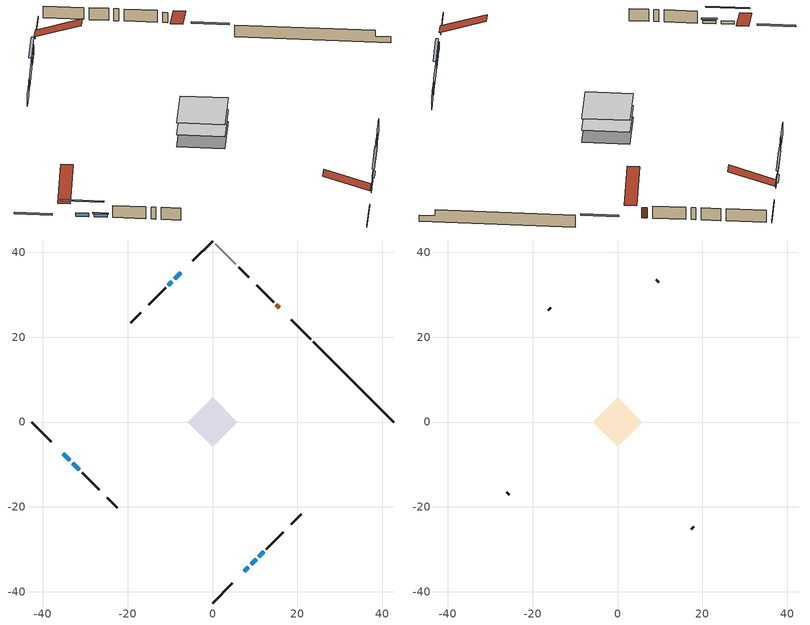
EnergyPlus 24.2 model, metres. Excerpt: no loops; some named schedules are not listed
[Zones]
conditioned space
 floor adiabatic (AdiabaticFloorConstruction): -5.83,0 0,5.83 5.83,0 0,-5.83 z1.37
 floor foundation (Slab1 construction): -5.83,0 0,5.83 5.83,0 0,-5.83 z-1.07
 wall outside (RimJoist1 construction): 0,-42.65 4.62,-38.03 / -42.65,0 -38.03,-4.62 / 0,42.65 -4.62,38.03 / 23.14,19.52 18.52,24.14 z1.37:1.67
 wall outside (AdiabaticWallConstruction 1): 15.71,26.94 15.08,27.58 z1.37:3.4
 wall outside (AdiabaticWallConstruction): 7.43,-35.23 8.47,-34.19 z1.37:2.59; -35.23,-7.43 -33.64,-9.01 / -32.99,-9.67 -31.4,-11.25 / -9.59,33.06 -10.39,32.27 / 10.91,-31.74 12.04,-30.61 z1.37:2.03; -7.43,35.23 -8.94,33.72 z1.37:2.49; 9.12,-33.53 10.26,-32.4 z1.37:2.82
 wall outside (Wall1 construction): 12.7,-29.95 16.71,-25.94 / -30.75,-11.91 -26.74,-15.92 / -11.04,31.61 -15.05,27.6 / 14.42,28.23 10.41,32.24 z1.37:3.81
 wall outside (Wall3 construction): 18.59,-24.06 20.95,-21.7 / -24.86,-17.8 -22.5,-20.16 / -16.94,25.72 -19.29,23.36 / 8.53,34.13 6.17,36.48 z1.37:3.81
 wall foundation (FoundationWall1 construction): 23.8,18.86,-1.07 23.8,18.86,1.37 40.77,1.89,1.37 40.77,1.89,0.14 42.65,0,0.14 42.65,0,-1.07
 wall adiabatic (Wall4 construction): 5.51,37.14 0.66,42 z1.37:3.81
 window (WindowConstruction 3): 7.43,-35.22 8.47,-34.19 z1.37:2.59
 window (WindowConstruction 6): -35.22,-7.43 -33.64,-9.01 z1.37:2.03
 window (WindowConstruction): -7.43,35.22 -8.94,33.72 z1.37:2.49
 window (WindowConstruction 1): 9.12,-33.53 10.26,-32.4 z1.37:2.82
 window (WindowConstruction 2): -32.99,-9.67 -31.41,-11.25 z1.37:2.03
 window (WindowConstruction 4): -9.59,33.06 -10.39,32.27 z1.37:2.03
 window (WindowConstruction 5): 10.91,-31.74 12.04,-30.61 z1.37:2.03
 door (Door): 15.71,26.95 15.08,27.58 z1.37:3.4
 ceiling adiabatic (AdiabaticFloorConstruction): 0,-5.83 5.83,0 0,5.83 -5.83,0 z1.37
attic - vented
 floor to conditioned space (Floor1 construction Reversed): -5.83,0 0,5.83 5.83,0 0,-5.83 z3.81
 wall outside (Wall2 construction): 17.37,-25.29 17.94,-24.72 / -26.08,-16.57 -25.51,-17.14 / -15.71,26.94 -16.28,26.38 / 9.75,32.9 9.19,33.47 z1.37:3.81
 roof outside (Roof1 construction): 6.77,-35.88,3.81 1.1,-30.21,6.48 -0.4,-31.7,6.48 5.28,-37.38,3.81; -35.88,-6.77,3.81 -30.21,-1.1,6.48 -31.7,0.4,6.48 -37.38,-5.28,3.81; -6.77,35.88,3.81 -1.1,30.21,6.48 0.4,31.7,6.48 -5.28,37.38,3.81; 16.37,26.29,3.81 10.69,20.61,6.48 12.19,19.12,6.48 17.86,24.79,3.81
shading: -31.78,-10.88 -37.09,-5.56 -37.38,-5.85 -32.07,-11.17 z4.67; -9.08,33.57 -7.29,35.37 -7.58,35.66 -9.37,33.87 z2.69; 10.4,-32.26 8.98,-33.67 9.27,-33.96 10.69,-32.55 z3.02; -31.26,-11.39 -33.13,-9.53 -33.42,-9.82 -31.55,-11.68 z2.23; -12.25,30.4 -7.73,34.93 -8.02,35.22 -12.54,30.69 z4.67; 13.91,-28.74 9.05,-33.61 9.34,-33.9 14.2,-29.04 z4.67
[Building]
Building 1: Terrain=Suburbs
[Site:Location]
Quebec Intl AP_QC: Latitude {deg}=46.8; Longitude {deg}=-71.38; Time Zone {hr}=-5; Elevation {m}=74; Keep Site Location Information=Yes
[Site:GroundTemperature:Shallow]
0.0108218, -2.24938, -2.43038, -1.3578, 2.94801, 7.23376, 10.9493, 13.303, 13.5029, 11.5886, 7.96783, 3.81355
[Site:WaterMainsTemperature]
Calculation Method=Schedule; Temperature Schedule=mains temperature schedule
[Material] Roughness=Rough; Thermal Absorptance=0.9
Name | Thickness {m} | Conductivity {W/m-K} | Density {kg/m3} | Specific Heat {J/kg-K} | Solar Absorptance | Visible Absorptance
asphalt or fiberglass shingles | 0.00635 | 0.162714 | 1121.4 | 1465.45 | 0.4 | 0.4
ceiling loosefill ins | 0.254 | 0.0480833 | 16.02 | 1046.75 | 0.7 | 0.7
ceiling stud and cavity | 0.1397 | 0.181134 | 65.682 | 1177.47 | 0.7 | 0.7
concrete 4.0 in. | 0.1016 | 1.803125 | 2242.8 | 837.4 | 0.7 | 0.7
concrete 8.0 in. | 0.2032 | 1.803125 | 2242.8 | 837.4 | 0.7 | 0.7
door material | 0.04445 | 0.0451087 | 512.64 | 1214.23 | 0.7 | 0.7
exterior vertical ins | 0.0354312 | 0.029427 | 32.04 | 1214.23 | 0.7 | 0.7
floor covering | 0.0127 | 0.0433444 | 54.468 | 1339.84 | 0.6 | 0.6
floor rigid ins; wall rigid ins 2 | 0.512978 | 0.029427 | 32.04 | 1214.23 | 0.7 | 0.7
floor stud and cavity | 0.1397 | 1.75129 | 37.0049 | 1207.88 | 0.7 | 0.7
furniture material conditioned space 1 | 0.1524 | 0.115458 | 640.8 | 1214.23 | 0.6 | 0.6
gypsum board | 0.0127 | 0.160291 | 801 | 837.4 | 0.6 | 0.6
gypsum board 1 | 0.0127 | 0.160291 | 801 | 837.4 | 0.7 | 0.7
osb sheathing 0.5 in. | 0.0127 | 0.115458 | 512.64 | 1214.23 | 0.7 | 0.7
osb sheathing 0.75 in. | 0.01905 | 0.115458 | 512.64 | 1214.23 | 0.7 | 0.7
osb sheathing 2.0 in. | 0.0508 | 0.115458 | 512.64 | 1214.23 | 0.7 | 0.7
rim joist rigid ins | 0.051816 | 0.029427 | 32.04 | 1214.23 | 0.7 | 0.7
rim joist stud and cavity | 0.0508 | 0.0397613 | 125.044 | 1163.47 | 0.6 | 0.6
slab rigid ins | 0.0387967 | 0.029427 | 32.04 | 1214.23 | 0.7 | 0.7
wall rigid ins | 0.103632 | 0.029427 | 32.04 | 1214.23 | 0.7 | 0.7
wall rigid ins 1 | 0.103632 | 0.029427 | 32.04 | 1214.23 | 0.4 | 0.4
wall stud and cavity | 0.1397 | 0.306335 | 139.0536 | 1170.24 | 0.7 | 0.7
wall stud and cavity 1 | 0.0889 | 6.1454 | 50.32683 | 1063.81 | 0.6 | 0.6
wall stud and cavity 2 | 0.1397 | 0.404 | 139.0536 | 1170.24 | 0.7 | 0.7
wall stud and cavity 3 | 0.1397 | 0.225689 | 139.0536 | 1170.24 | 0.7 | 0.7
wall stud and cavity 4 | 0.0889 | 0.380278 | 52.3479 | 1209.89 | 0.7 | 0.7
wall stud and cavity 5 | 0.0889 | 0.391764 | 83.0341 | 1211.67 | 0.7 | 0.7
wood siding | 0.0254 | 0.102417 | 544.68 | 1172.36 | 0.4 | 0.4
wood siding 1 | 0.00254 | 0.102417 | 544.68 | 1172.36 | 0.4 | 0.4
wood siding 2; wood siding 3; wood siding 4 | 0.0254 | 0.102417 | 544.68 | 1172.36 | 0.7 | 0.7
[WindowMaterial:SimpleGlazingSystem]
Name | U-Factor {W/m2-K} | Solar Heat Gain Coefficient
WindowMaterial | 1.77381 | 0.39
WindowMaterial 1 | 1.683527 | 0.42
WindowMaterial 2 | 1.87204 | 0.35
WindowMaterial 3 | 2.97357 | 0.62
WindowMaterial 4 | 1.83286 | 0.37
[Construction]
AdiabaticFloorConstruction: floor stud and cavity, floor rigid ins, osb sheathing 0.75 in., floor covering
AdiabaticWallConstruction: wood siding 3, wall rigid ins 2, wall stud and cavity 4, gypsum board
AdiabaticWallConstruction 1: wood siding 4, wall rigid ins 2, wall stud and cavity 4, gypsum board
Door: door material
Floor1 construction Reversed: gypsum board, ceiling stud and cavity, ceiling loosefill ins
FoundationWall1 construction: concrete 8.0 in., gypsum board 1
furniture construction conditioned space 1: furniture material conditioned space 1
PartitionWallConstruction: gypsum board, wall stud and cavity 5, gypsum board
RimJoist1 construction: wood siding 2, rim joist rigid ins, osb sheathing 2.0 in., rim joist stud and cavity
Roof1 construction: asphalt or fiberglass shingles
Slab1 construction: slab rigid ins, concrete 4.0 in.
Wall1 construction: wood siding, wall rigid ins, osb sheathing 0.5 in., wall stud and cavity, gypsum board
Wall2 construction: wood siding 1, wall stud and cavity 1
Wall3 construction: wood siding, wall rigid ins, osb sheathing 0.5 in., wall stud and cavity 2, gypsum board
Wall4 construction: wall rigid ins 1, osb sheathing 0.5 in., wall stud and cavity 3, gypsum board
WindowConstruction: WindowMaterial
WindowConstruction 1: WindowMaterial 1
WindowConstruction 2; WindowConstruction 4; WindowConstruction 6: WindowMaterial 2
WindowConstruction 3: WindowMaterial 3
WindowConstruction 5: WindowMaterial 4
[Zone] Multiplier=1; Part of Total Floor Area=Yes
Name | Volume {m3}
attic - vented | 29.4951
conditioned space | 408.5
[Space]
Name | Zone | Volume {m3}
attic - vented 1 | attic - vented | 29.4951
conditioned space 1 | conditioned space | 408.5
[ZoneInfiltration:EffectiveLeakageArea]
infil attic - vented 1: Zone or Space=attic - vented 1; Schedule=Always On Discrete; Effective Air Leakage Area {cm2}=2507.45; Stack Coefficient=0.000355612; Wind Coefficient=1.27411e-05
[ZoneMixing]
whole house fan mix: Zone or Space=attic - vented; Schedule=Always On Continuous; Design Flow Rate Calculation Method=Flow/Zone; Design Flow Rate {m3/s}=0; Source Zone or Space=conditioned space
[SurfaceProperty:ExposedFoundationPerimeter]
Slab1: Exposed Perimeter Calculation Method=TotalExposedPerimeter; Total Exposed Perimeter {m}=26.67
[InternalMass] Zone or ZoneList=conditioned space; Space or SpaceList=conditioned space 1
Name | Construction | Surface Area {m2}
furniture mass conditioned space 1 | furniture construction conditioned space 1 | 54.324
partition wall mass | PartitionWallConstruction | 135.81
[Lights]
interior lighting: Zone or ZoneList or Space or SpaceList=conditioned space 1; Schedule=interior lighting schedule; Design Level Calculation Method=LightingLevel; Lighting Level {W}=343.2; Return Air Fraction=0; Fraction Radiant=0.6; Fraction Visible=0.2; Fraction Replaceable=1
[People]
occupants: Zone or ZoneList or Space or SpaceList=conditioned space 1; Number of People Schedule=occupants schedule; Number of People Calculation Method=People; Number of People=3; Fraction Radiant=0.314171; Sensible Heat Fraction=0.56303; Activity Level Schedule=occupants activity schedule; Carbon Dioxide Generation Rate {m3/s-W}=0; Enable ASHRAE 55 Comfort Warnings=No; Mean Radiant Temperature Calculation Type=EnclosureAveraged
[ElectricEquipment] Zone or ZoneList or Space or SpaceList=conditioned space 1; Design Level Calculation Method=EquipmentLevel
Name | Schedule | Design Level {W} | Fraction Latent | Fraction Radiant | Fraction Lost
clothes dryer | clothes dryer schedule | 140.772 | 0.015 | 0.081 | 0.85
clothes washer | clothes washer schedule | 32.1985 | 0.03 | 0.162 | 0.7
cooking range | cooking range schedule | 208.969 | 0.08 | 0.432 | 0.2
dishwasher | dishwasher schedule | 66.8632 | 0.3 | 0.18 | 0.4
fridge | fridge schedule | 72.9452 | 0 | 0.6 | 0
mech vent bath fan 0 | mech vent bath fan 0 schedule | 50.2 | 0 | 0 | 1
mech vent house fan | mech vent house fan schedule | 14.1667 | 0 | 0 | 1
mech vent house fan cfis | mech vent house fan cfis schedule | 0 | 0 | 0 | 0
mech vent range fan 0 | mech vent range fan 0 schedule | 57 | 0 | 0 | 1
misc plug loads | misc plug loads schedule | 494.7 | 0.045 | 0.513 | 0.1
whole house fan | Always On Discrete | 0 | 0 | 0 | 1
[OtherEquipment] Zone or ZoneList or Space or SpaceList=conditioned space 1; Design Level Calculation Method=EquipmentLevel
Name | Fuel Type | Schedule | Design Level {W} | Fraction Latent | Fraction Radiant | Fraction Lost
clothes dryer 1 | Electricity | clothes dryer schedule | 0 | 0.015 | 0.081 | 0.85
cooking range 1 | Electricity | cooking range schedule | 0 | 0.08 | 0.432 | 0.2
general water use latent | None | general water use schedule | 59.3978 | 1 | 0 | 0
general water use sensible | None | general water use schedule | -58.539 | 0 | 0.6 | 0
mech vent house fan latent load | None | Always On Discrete | 0 | 1 | 0 | 0
mech vent house fan sensible load | None | Always On Discrete | 0 | 0 | 0 | 0
water heater energy adjustment1 | Electricity | Always On Discrete | 0.01 | 0 | 0 | 1
[ZoneInfiltration:DesignFlowRate] Zone or ZoneList or Space or SpaceList=conditioned space 1; Schedule=Always On Discrete; Design Flow Rate Calculation Method=Flow/Zone; Design Flow Rate {m3/s}=0
infil flow; natural vent flow; whole house fan flow
[ZoneControl:Thermostat]
conditioned space Thermostat: Zone or ZoneList=conditioned space; Control Type Schedule=conditioned space Thermostat Schedule; Control 1=conditioned space temperature setpoint; Temperature Difference Between Cutout And Setpoint {deltaC}=0
[ZoneHVAC:Baseboard:Convective:Electric]
electric baseboard: Availability Schedule=Always On Discrete; Heating Design Capacity {W}=5530.54; Efficiency=1
[Zone equipment]
conditioned space: electric baseboard
[Foundation:Kiva]
Foundation Kiva 1: Initial Indoor Air Temperature {C}=18; Wall Height Above Grade {m}=1.36998; Wall Depth Below Slab {m}=0.2032; Custom Block Material Name 1=exterior vertical ins; Custom Block Depth 1 {m}=2.43998; Custom Block X Position 1 {m}=0.2159; Custom Block Z Position 1 {m}=0
[Foundation:Kiva:Settings]
Soil Conductivity {W/m-K}=0.849921; Soil Density {kg/m3}=1842.3; Soil Specific Heat {J/kg-K}=418.7; Ground Solar Absorptivity=0.9; Ground Thermal Absorptivity=0.9; Ground Surface Roughness {m}=0.03; Far-Field Width {m}=40; Deep-Ground Boundary Condition=ZeroFlux; Deep-Ground Depth {m}=40; Minimum Cell Dimension {m}=0.2; Maximum Cell Growth Coefficient=3; Simulation Timestep=Timestep
[Exterior:Lights]
exterior lighting: Schedule=exterior lighting schedule; Design Level {W}=75.6
[EnergyManagementSystem:GlobalVariable]
infil_program_Qfan
infil_program_Qinf
natural_vent_program_Qnv
natural_vent_program_Qwhf
[EnergyManagementSystem:Sensor]
Name | Output:Variable or Output:Meter Index Key | Output:Variable or Output:Meter
airflow_gain | infil flow | Infiltration Sensible Heat Gain Energy
airflow_gain_1 | natural vent flow | Infiltration Sensible Heat Gain Energy
airflow_gain_2 | whole house fan flow | Infiltration Sensible Heat Gain Energy
airflow_loss | infil flow | Infiltration Sensible Heat Loss Energy
airflow_loss_1 | natural vent flow | Infiltration Sensible Heat Loss Energy
airflow_loss_2 | whole house fan flow | Infiltration Sensible Heat Loss Energy
clg_load_cond |  | Cooling:EnergyTransfer:Zone:CONDITIONED SPACE
clg_sp_s; clg_sp_s_1 | cooling setpoint | Schedule Value
clothes_dryer_exhaust_0_sch_s | clothes dryer exhaust 0 schedule | Schedule Value
conditioned_space_clg_unmet_s | conditioned space | Zone Cooling Setpoint Not Met Time
conditioned_space_htg_unmet_s | conditioned space | Zone Heating Setpoint Not Met Time
cool_season | cooling season schedule | Schedule Value
fridge_tin_s | conditioned space | Zone Mean Air Temperature
htg_load_cond |  | Heating:EnergyTransfer:Zone:CONDITIONED SPACE
htg_sp_s; htg_sp_s_1 | heating setpoint | Schedule Value
ig_ee_conv | clothes dryer | Electric Equipment Convective Heating Energy
ig_ee_conv_2 | cooking range | Electric Equipment Convective Heating Energy
ig_ee_conv_4 | fridge | Electric Equipment Convective Heating Energy
ig_ee_conv_5 | misc plug loads | Electric Equipment Convective Heating Energy
ig_ee_conv_6 | whole house fan | Electric Equipment Convective Heating Energy
ig_ee_rad | clothes dryer | Electric Equipment Radiant Heating Energy
ig_ee_rad_2 | cooking range | Electric Equipment Radiant Heating Energy
ig_ee_rad_4 | fridge | Electric Equipment Radiant Heating Energy
ig_ee_rad_5 | misc plug loads | Electric Equipment Radiant Heating Energy
ig_ee_rad_6 | whole house fan | Electric Equipment Radiant Heating Energy
ig_lgt_conv | interior lighting | Lights Convective Heating Energy
ig_lgt_rad | interior lighting | Lights Radiant Heating Energy
ig_lgt_vis | interior lighting | Lights Visible Radiation Heating Energy
ig_oe_conv | clothes dryer 1 | Other Equipment Convective Heating Energy
ig_oe_conv_1 | cooking range 1 | Other Equipment Convective Heating Energy
ig_oe_conv_2 | general water use latent | Other Equipment Convective Heating Energy
ig_oe_conv_3 | general water use sensible | Other Equipment Convective Heating Energy
ig_oe_conv_4 | water heater energy adjustment1 | Other Equipment Convective Heating Energy
ig_oe_rad | clothes dryer 1 | Other Equipment Radiant Heating Energy
ig_oe_rad_1 | cooking range 1 | Other Equipment Radiant Heating Energy
ig_oe_rad_2 | general water use latent | Other Equipment Radiant Heating Energy
ig_oe_rad_3 | general water use sensible | Other Equipment Radiant Heating Energy
ig_oe_rad_4 | water heater energy adjustment1 | Other Equipment Radiant Heating Energy
ig_ppl_conv | occupants | People Convective Heating Energy
ig_ppl_rad | occupants | People Radiant Heating Energy
im_conv | furniture mass conditioned space 1 | Surface Inside Face Convection Heat Gain Energy
im_conv_1 | partition wall mass | Surface Inside Face Convection Heat Gain Energy
im_ig | furniture mass conditioned space 1 | Surface Inside Face Internal Gains Radiation Heat Gain Energy
im_ig_1 | partition wall mass | Surface Inside Face Internal Gains Radiation Heat Gain Energy
im_lgt | furniture mass conditioned space 1 | Surface Inside Face Lights Radiation Heat Gain Energy
im_lgt_1 | partition wall mass | Surface Inside Face Lights Radiation Heat Gain Energy
im_sol | furniture mass conditioned space 1 | Surface Inside Face Solar Radiation Heat Gain Energy
im_sol_1 | partition wall mass | Surface Inside Face Solar Radiation Heat Gain Energy
im_surf | furniture mass conditioned space 1 | Surface Inside Face Net Surface Thermal Radiation Heat Gain Energy
im_surf_1 | partition wall mass | Surface Inside Face Net Surface Thermal Radiation Heat Gain Energy
mech_vent_bath_fan_0_sch_s | mech vent bath fan 0 schedule | Schedule Value
mech_vent_range_fan_0_sch_s | mech vent range fan 0 schedule | Schedule Value
mv_conv | mech vent bath fan 0 | Electric Equipment Convective Heating Energy
mv_conv_1 | mech vent house fan | Electric Equipment Convective Heating Energy
mv_conv_2 | mech vent house fan cfis | Electric Equipment Convective Heating Energy
mv_conv_3 | mech vent range fan 0 | Electric Equipment Convective Heating Energy
mv_conv_4 | mech vent house fan latent load | Other Equipment Convective Heating Energy
mv_conv_5 | mech vent house fan sensible load | Other Equipment Convective Heating Energy
mv_rad | mech vent bath fan 0 | Electric Equipment Radiant Heating Energy
mv_rad_1 | mech vent house fan | Electric Equipment Radiant Heating Energy
mv_rad_2 | mech vent house fan cfis | Electric Equipment Radiant Heating Energy
mv_rad_3 | mech vent range fan 0 | Electric Equipment Radiant Heating Energy
mv_rad_4 | mech vent house fan latent load | Other Equipment Radiant Heating Energy
mv_rad_5 | mech vent house fan sensible load | Other Equipment Radiant Heating Energy
natural_vent_s | natural vent schedule | Schedule Value
out_pb_s |  | Site Outdoor Air Barometric Pressure
out_wt_s |  | Site Outdoor Air Humidity Ratio
site_vw_s |  | Site Wind Speed
ss_back_out | Window1 | Surface Window Shortwave from Zone Back Out Window Heat Transfer Rate
ss_back_out_1 | Window10 | Surface Window Shortwave from Zone Back Out Window Heat Transfer Rate
ss_back_out_2 | Window3 | Surface Window Shortwave from Zone Back Out Window Heat Transfer Rate
ss_back_out_3 | Window5 | Surface Window Shortwave from Zone Back Out Window Heat Transfer Rate
ss_back_out_4 | Window6 | Surface Window Shortwave from Zone Back Out Window Heat Transfer Rate
ss_back_out_5 | Window8 | Surface Window Shortwave from Zone Back Out Window Heat Transfer Rate
ss_back_out_6 | Window9 | Surface Window Shortwave from Zone Back Out Window Heat Transfer Rate
ss_conv | Door1 | Surface Inside Face Convection Heat Gain Energy
ss_conv_1 | Window1 | Surface Inside Face Convection Heat Gain Energy
ss_conv_2 | Window10 | Surface Inside Face Convection Heat Gain Energy
ss_conv_3 | Window3 | Surface Inside Face Convection Heat Gain Energy
ss_conv_4 | Window5 | Surface Inside Face Convection Heat Gain Energy
ss_conv_5 | Window6 | Surface Inside Face Convection Heat Gain Energy
ss_conv_6 | Window8 | Surface Inside Face Convection Heat Gain Energy
ss_conv_7 | Window9 | Surface Inside Face Convection Heat Gain Energy
ss_ig | Door1 | Surface Inside Face Internal Gains Radiation Heat Gain Energy
ss_ig_1 | Window1 | Surface Inside Face Internal Gains Radiation Heat Gain Energy
ss_ig_2 | Window10 | Surface Inside Face Internal Gains Radiation Heat Gain Energy
ss_ig_3 | Window3 | Surface Inside Face Internal Gains Radiation Heat Gain Energy
ss_ig_4 | Window5 | Surface Inside Face Internal Gains Radiation Heat Gain Energy
ss_ig_5 | Window6 | Surface Inside Face Internal Gains Radiation Heat Gain Energy
ss_ig_6 | Window8 | Surface Inside Face Internal Gains Radiation Heat Gain Energy
ss_ig_7 | Window9 | Surface Inside Face Internal Gains Radiation Heat Gain Energy
ss_lgt | Door1 | Surface Inside Face Lights Radiation Heat Gain Energy
ss_sol | Door1 | Surface Inside Face Solar Radiation Heat Gain Energy
ss_surf | Door1 | Surface Inside Face Net Surface Thermal Radiation Heat Gain Energy
ss_surf_1 | Window1 | Surface Inside Face Net Surface Thermal Radiation Heat Gain Energy
ss_surf_2 | Window10 | Surface Inside Face Net Surface Thermal Radiation Heat Gain Energy
ss_surf_3 | Window3 | Surface Inside Face Net Surface Thermal Radiation Heat Gain Energy
ss_surf_4 | Window5 | Surface Inside Face Net Surface Thermal Radiation Heat Gain Energy
ss_surf_5 | Window6 | Surface Inside Face Net Surface Thermal Radiation Heat Gain Energy
ss_surf_6 | Window8 | Surface Inside Face Net Surface Thermal Radiation Heat Gain Energy
ss_surf_7 | Window9 | Surface Inside Face Net Surface Thermal Radiation Heat Gain Energy
ss_trans_in | Window1 | Surface Window Transmitted Solar Radiation Rate
ss_trans_in_1 | Window10 | Surface Window Transmitted Solar Radiation Rate
ss_trans_in_2 | Window3 | Surface Window Transmitted Solar Radiation Rate
ss_trans_in_3 | Window5 | Surface Window Transmitted Solar Radiation Rate
ss_trans_in_4 | Window6 | Surface Window Transmitted Solar Radiation Rate
ss_trans_in_5 | Window8 | Surface Window Transmitted Solar Radiation Rate
ss_trans_in_6 | Window9 | Surface Window Transmitted Solar Radiation Rate
ss_trans_out | Window1 | Surface Inside Face Initial Transmitted Diffuse Transmitted Out Window Solar Radiation Rate
ss_trans_out_1 | Window10 | Surface Inside Face Initial Transmitted Diffuse Transmitted Out Window Solar Radiation Rate
ss_trans_out_2 | Window3 | Surface Inside Face Initial Transmitted Diffuse Transmitted Out Window Solar Radiation Rate
ss_trans_out_3 | Window5 | Surface Inside Face Initial Transmitted Diffuse Transmitted Out Window Solar Radiation Rate
ss_trans_out_4 | Window6 | Surface Inside Face Initial Transmitted Diffuse Transmitted Out Window Solar Radiation Rate
ss_trans_out_5 | Window8 | Surface Inside Face Initial Transmitted Diffuse Transmitted Out Window Solar Radiation Rate
ss_trans_out_6 | Window9 | Surface Inside Face Initial Transmitted Diffuse Transmitted Out Window Solar Radiation Rate
s_conv | Floor1 | Surface Inside Face Convection Heat Gain Energy
s_conv_1 | FoundationWall1 | Surface Inside Face Convection Heat Gain Energy
s_conv_10 | Wall1:225 | Surface Inside Face Convection Heat Gain Energy
s_conv_11 | Wall1:315 | Surface Inside Face Convection Heat Gain Energy
s_conv_12 | Wall1:45 | Surface Inside Face Convection Heat Gain Energy
s_conv_13 | Wall3:135 | Surface Inside Face Convection Heat Gain Energy
s_conv_14 | Wall3:225 | Surface Inside Face Convection Heat Gain Energy
s_conv_15 | Wall3:315 | Surface Inside Face Convection Heat Gain Energy
s_conv_16 | Wall3:45 | Surface Inside Face Convection Heat Gain Energy
s_conv_17 | Wall4 | Surface Inside Face Convection Heat Gain Energy
s_conv_2 | inferred conditioned ceiling | Surface Inside Face Convection Heat Gain Energy
s_conv_3 | inferred conditioned floor | Surface Inside Face Convection Heat Gain Energy
s_conv_4 | RimJoist1:135 | Surface Inside Face Convection Heat Gain Energy
s_conv_5 | RimJoist1:225 | Surface Inside Face Convection Heat Gain Energy
s_conv_6 | RimJoist1:315 | Surface Inside Face Convection Heat Gain Energy
s_conv_7 | RimJoist1:45 | Surface Inside Face Convection Heat Gain Energy
s_conv_8 | Slab1 | Surface Inside Face Convection Heat Gain Energy
s_conv_9 | Wall1:135 | Surface Inside Face Convection Heat Gain Energy
s_ig | Floor1 | Surface Inside Face Internal Gains Radiation Heat Gain Energy
s_ig_1 | FoundationWall1 | Surface Inside Face Internal Gains Radiation Heat Gain Energy
s_ig_10 | Wall1:225 | Surface Inside Face Internal Gains Radiation Heat Gain Energy
s_ig_11 | Wall1:315 | Surface Inside Face Internal Gains Radiation Heat Gain Energy
s_ig_12 | Wall1:45 | Surface Inside Face Internal Gains Radiation Heat Gain Energy
s_ig_13 | Wall3:135 | Surface Inside Face Internal Gains Radiation Heat Gain Energy
s_ig_14 | Wall3:225 | Surface Inside Face Internal Gains Radiation Heat Gain Energy
s_ig_15 | Wall3:315 | Surface Inside Face Internal Gains Radiation Heat Gain Energy
s_ig_16 | Wall3:45 | Surface Inside Face Internal Gains Radiation Heat Gain Energy
s_ig_17 | Wall4 | Surface Inside Face Internal Gains Radiation Heat Gain Energy
s_ig_2 | inferred conditioned ceiling | Surface Inside Face Internal Gains Radiation Heat Gain Energy
s_ig_3 | inferred conditioned floor | Surface Inside Face Internal Gains Radiation Heat Gain Energy
s_ig_4 | RimJoist1:135 | Surface Inside Face Internal Gains Radiation Heat Gain Energy
s_ig_5 | RimJoist1:225 | Surface Inside Face Internal Gains Radiation Heat Gain Energy
s_ig_6 | RimJoist1:315 | Surface Inside Face Internal Gains Radiation Heat Gain Energy
s_ig_7 | RimJoist1:45 | Surface Inside Face Internal Gains Radiation Heat Gain Energy
s_ig_8 | Slab1 | Surface Inside Face Internal Gains Radiation Heat Gain Energy
s_ig_9 | Wall1:135 | Surface Inside Face Internal Gains Radiation Heat Gain Energy
s_lgt | Floor1 | Surface Inside Face Lights Radiation Heat Gain Energy
s_lgt_1 | FoundationWall1 | Surface Inside Face Lights Radiation Heat Gain Energy
s_lgt_10 | Wall1:225 | Surface Inside Face Lights Radiation Heat Gain Energy
s_lgt_11 | Wall1:315 | Surface Inside Face Lights Radiation Heat Gain Energy
s_lgt_12 | Wall1:45 | Surface Inside Face Lights Radiation Heat Gain Energy
s_lgt_13 | Wall3:135 | Surface Inside Face Lights Radiation Heat Gain Energy
s_lgt_14 | Wall3:225 | Surface Inside Face Lights Radiation Heat Gain Energy
s_lgt_15 | Wall3:315 | Surface Inside Face Lights Radiation Heat Gain Energy
s_lgt_16 | Wall3:45 | Surface Inside Face Lights Radiation Heat Gain Energy
s_lgt_17 | Wall4 | Surface Inside Face Lights Radiation Heat Gain Energy
